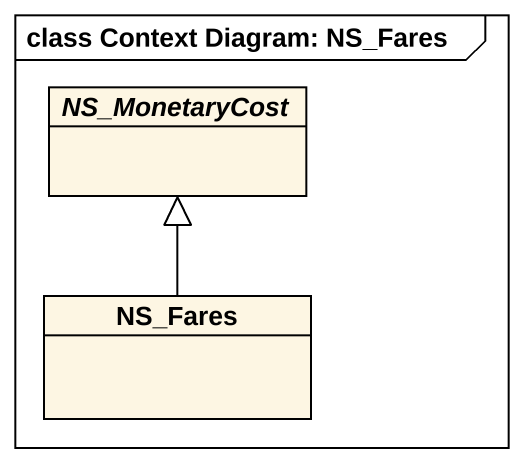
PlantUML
@startuml
mainframe class Context Diagram: NS_Fares
hide circle
hide empty members
abstract class NS_MonetaryCost
class NS_Fares
NS_Fares -up-|> NS_MonetaryCost
@enduml
